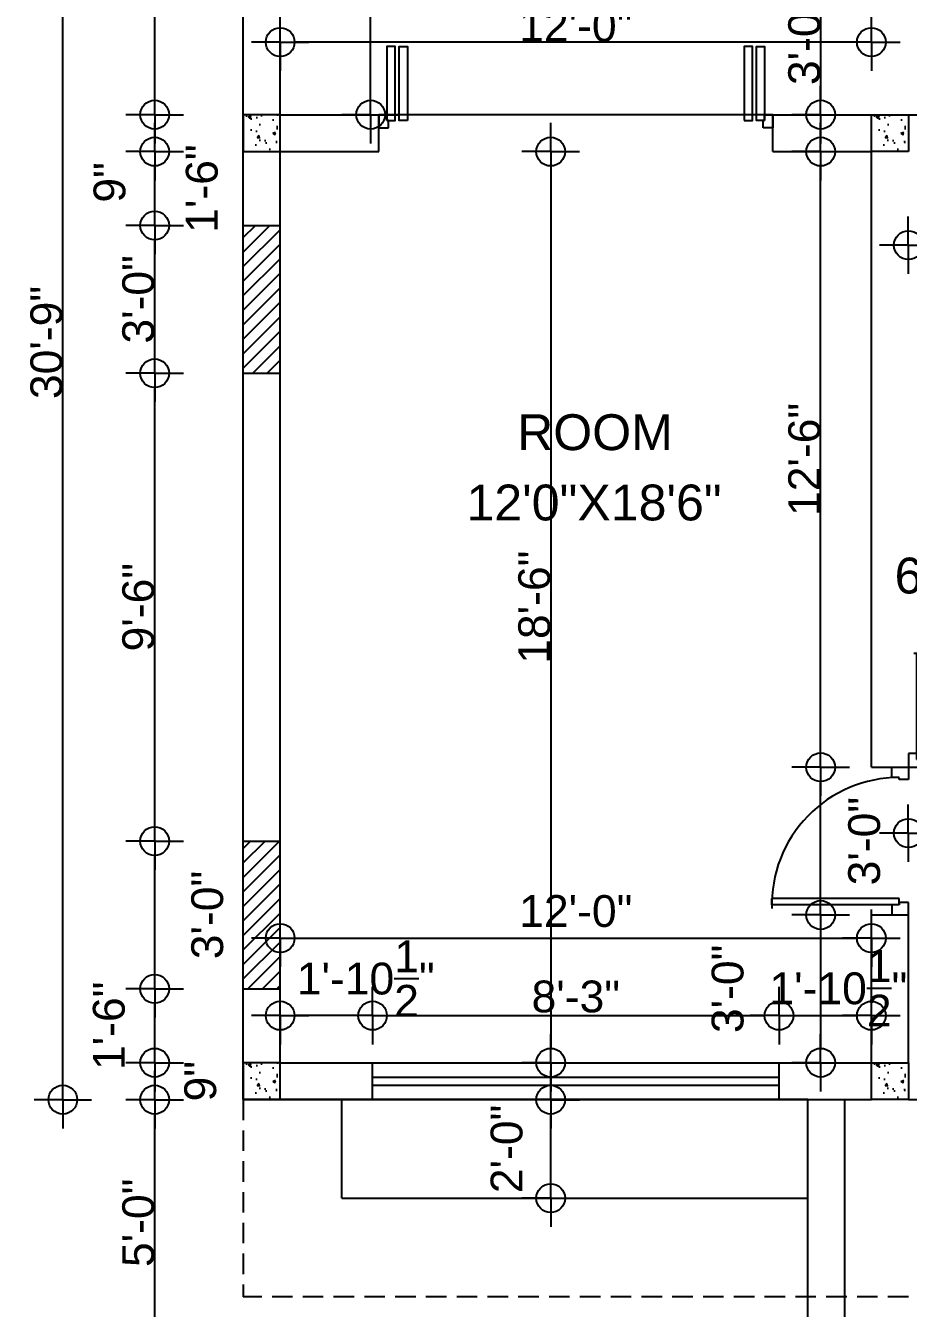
# Model space of a CAD drawing. Header units: inches. Extents: x 171009 to 352533, y -79956 to -38287.
# Drawn here: x 173791.7 to 174006.7, y -40167.2 to -39854.7 of the extents above; entities that cross this region are included whole.
import ezdxf

# ---------------------------------------------------------------- set-up
doc = ezdxf.new("R2010")
doc.units = ezdxf.units.IN
doc.header["$LTSCALE"] = 20
doc.header["$MEASUREMENT"] = 0
doc.header["$PDMODE"] = 34
doc.header["$PDSIZE"] = 5
doc.linetypes.add('HIDDEN', pattern=[0.375, 0.25, -0.125])
doc.layers.get('0').update_dxf_attribs({"linetype": 'CONTINUOUS'})
doc.layers.get('Defpoints').update_dxf_attribs({"linetype": 'CONTINUOUS'})
for name, color, linetype in [('AREA', 3, 'CONTINUOUS'), ('COLUMN', 31, 'CONTINUOUS'), ('DIMLINE', 254, 'CONTINUOUS'), ('DOOR', 1, 'CONTINUOUS'), ('HATCH', 8, 'CONTINUOUS'), ('Roof lilne', 31, 'CONTINUOUS'), ('text', 2, 'CONTINUOUS'), ('wall', 13, 'CONTINUOUS'), ('WINDOW', 4, 'CONTINUOUS')]:
    doc.layers.add(name, color=color, linetype=linetype)
doc.styles.add('style5', font='arial_B.ttf')
doc.styles.add('TEXTM', font='arial_B.ttf')
doc.dimstyles.new('ARCH_96_0', dxfattribs={"dimtxt": 7.75, "dimasz": 3.5, "dimexe": 0.25, "dimexo": 0, "dimgap": 0, "dimtad": 1, "dimzin": 15, "dimdsep": 46, "dimlunit": 4, "dimtxsty": 'TEXTM', "dimblk": 'BLK', "dimcen": 0, "dimdle": 0.09375, "dimse1": 1, "dimse2": 1, "dimclrd": 256, "dimclrt": 3, "dimadec": 0, "dimazin": 0, "dimtfac": 1, "dimtix": 1, "dimtmove": 2, "dimatfit": 3, "dimldrblk": 'BLK', "dimfxl": 0.25, "dimtvp": 1.4625, "dimtolj": 1, "dimtzin": 15, "dimlwd": -1, "dimarcsym": 0})

# ---------------------------------------------------------------- blocks, each defined once
blk = doc.blocks.new('A$C3B4262AC')
at = {"layer": 'DOOR'}
for p, q in [((0, 4), (0, 0)), ((2.5, 4), (0, 4)), ((2.5, 2.25), (2.5, 4)), ((0, 0), (3, 0)), ((3, 2.25), (2.5, 2.25)), ((3, 0), (3, 2.25))]:
    blk.add_line(p, q, dxfattribs=at)
blk = doc.blocks.new('DR1H902')
at = {"color": 0}
for p, q in [((-0.5, 0), (-0.5, 1)), ((-0.5, 1), (-0.45, 1)), ((-0.45, 0), (-0.45, 1)), ((-0.5, 0), (-0.45, 0))]:
    blk.add_line(p, q, dxfattribs=at)
blk.add_arc((-0.5, 0), 1, 0, 91.707, dxfattribs=at)
blk = doc.blocks.new('A$C1F9E242A')
blk.add_blockref('A$C3B4262AC', (0, 0))
at = {"xscale": -1}
blk.add_blockref('A$C3B4262AC', (36, 0), dxfattribs=at)
at = {"layer": 'DOOR', "xscale": -31, "yscale": 31, "zscale": 68.88888888888889}
blk.add_blockref('DR1H902', (18, 2.25), dxfattribs=at)
blk = doc.blocks.new('*U28')
at = {"xscale": -1}
blk.add_blockref('A$C1F9E242A', (0, -2), dxfattribs=at)
blk = doc.blocks.new('*U48')
blk.add_blockref('A$C1F9E242A', (-36, -2))
blk = doc.blocks.new('BLK')
for q in [(0, 2), (-2, 0), (0, -2), (2, 0)]:
    blk.add_line((0, 0), q)
blk.add_circle((0, 0), 1)
blk = doc.blocks.new('*D116')
at = {"layer": 'Defpoints', "color": 0, "transparency": 16777216}
for p in [(173823.09, -40107.36), (173844.67, -40107.36), (173844.67, -40116.36)]:
    blk.add_point(p, dxfattribs=at)
at = {"layer": 'DIMLINE', "transparency": 16777216}
blk.add_line((173823.09, -40112.86), (173823.09, -40110.86), dxfattribs=at)
at = {"layer": 'DIMLINE', "transparency": 16777216, "xscale": 3.5, "yscale": 3.5, "zscale": 3.5}
for p, rotation in [((173823.09, -40107.36), 90), ((173823.09, -40116.36), 270)]:
    blk.add_blockref('BLK', p, dxfattribs=dict(at, rotation=rotation))
at = {"layer": 'DIMLINE', "color": 3, "transparency": 16777216, "insert": (173834.24, -40111.86), "char_height": 7.75, "attachment_point": 5, "rotation": 90, "style": 'TEXTM'}
blk.add_mtext('\\A1;9"', dxfattribs=at)
blk = doc.blocks.new('*D117')
at = {"layer": 'Defpoints', "color": 0, "transparency": 16777216}
for p in [(173823.09, -40089.36), (173844.67, -40089.36), (173844.67, -40107.36)]:
    blk.add_point(p, dxfattribs=at)
at = {"layer": 'DIMLINE', "transparency": 16777216}
blk.add_line((173823.09, -40103.86), (173823.09, -40092.86), dxfattribs=at)
at = {"layer": 'DIMLINE', "transparency": 16777216, "xscale": 3.5, "yscale": 3.5, "zscale": 3.5}
for p, rotation in [((173823.09, -40089.36), 90), ((173823.09, -40107.36), 270)]:
    blk.add_blockref('BLK', p, dxfattribs=dict(at, rotation=rotation))
at = {"layer": 'DIMLINE', "color": 3, "transparency": 16777216, "insert": (173811.97, -40098.36), "char_height": 7.75, "attachment_point": 5, "rotation": 90, "style": 'TEXTM'}
blk.add_mtext('\\A1;1\'-6"', dxfattribs=at)
blk = doc.blocks.new('*D118')
at = {"layer": 'Defpoints', "color": 0, "transparency": 16777216}
for p in [(173823.09, -40053.36), (173844.67, -40053.36), (173844.67, -40089.36)]:
    blk.add_point(p, dxfattribs=at)
at = {"layer": 'DIMLINE', "transparency": 16777216}
blk.add_line((173823.09, -40085.86), (173823.09, -40056.86), dxfattribs=at)
at = {"layer": 'DIMLINE', "transparency": 16777216, "xscale": 3.5, "yscale": 3.5, "zscale": 3.5}
for p, rotation in [((173823.09, -40053.36), 90), ((173823.09, -40089.36), 270)]:
    blk.add_blockref('BLK', p, dxfattribs=dict(at, rotation=rotation))
at = {"layer": 'DIMLINE', "color": 3, "transparency": 16777216, "insert": (173835.94, -40071.36), "char_height": 7.75, "attachment_point": 5, "rotation": 90, "style": 'TEXTM'}
blk.add_mtext('\\A1;3\'-0"', dxfattribs=at)
blk = doc.blocks.new('*D119')
at = {"layer": 'Defpoints', "color": 0, "transparency": 16777216}
for p in [(173823.09, -39939.36), (173844.67, -39939.36), (173844.67, -40053.36)]:
    blk.add_point(p, dxfattribs=at)
at = {"layer": 'DIMLINE', "transparency": 16777216}
blk.add_line((173823.09, -40049.86), (173823.09, -39942.86), dxfattribs=at)
at = {"layer": 'DIMLINE', "transparency": 16777216, "xscale": 3.5, "yscale": 3.5, "zscale": 3.5}
for p, rotation in [((173823.09, -39939.36), 90), ((173823.09, -40053.36), 270)]:
    blk.add_blockref('BLK', p, dxfattribs=dict(at, rotation=rotation))
at = {"layer": 'DIMLINE', "color": 3, "transparency": 16777216, "insert": (173819.13, -39996.36), "char_height": 7.75, "attachment_point": 5, "rotation": 90, "style": 'TEXTM'}
blk.add_mtext('\\A1;9\'-6"', dxfattribs=at)
blk = doc.blocks.new('*D120')
at = {"layer": 'Defpoints', "color": 0, "transparency": 16777216}
for p in [(173823.09, -39903.36), (173844.67, -39903.36), (173844.67, -39939.36)]:
    blk.add_point(p, dxfattribs=at)
at = {"layer": 'DIMLINE', "transparency": 16777216}
blk.add_line((173823.09, -39935.86), (173823.09, -39906.86), dxfattribs=at)
at = {"layer": 'DIMLINE', "transparency": 16777216, "xscale": 3.5, "yscale": 3.5, "zscale": 3.5}
for p, rotation in [((173823.09, -39903.36), 90), ((173823.09, -39939.36), 270)]:
    blk.add_blockref('BLK', p, dxfattribs=dict(at, rotation=rotation))
at = {"layer": 'DIMLINE', "color": 3, "transparency": 16777216, "insert": (173819.13, -39921.36), "char_height": 7.75, "attachment_point": 5, "rotation": 90, "style": 'TEXTM'}
blk.add_mtext('\\A1;3\'-0"', dxfattribs=at)
blk = doc.blocks.new('*D121')
at = {"layer": 'Defpoints', "color": 0, "transparency": 16777216}
for p in [(173823.09, -39885.36), (173844.67, -39885.36), (173844.67, -39903.36)]:
    blk.add_point(p, dxfattribs=at)
at = {"layer": 'DIMLINE', "transparency": 16777216}
blk.add_line((173823.09, -39899.86), (173823.09, -39888.86), dxfattribs=at)
at = {"layer": 'DIMLINE', "transparency": 16777216, "xscale": 3.5, "yscale": 3.5, "zscale": 3.5}
for p, rotation in [((173823.09, -39885.36), 90), ((173823.09, -39903.36), 270)]:
    blk.add_blockref('BLK', p, dxfattribs=dict(at, rotation=rotation))
at = {"layer": 'DIMLINE', "color": 3, "transparency": 16777216, "insert": (173834.61, -39894.36), "char_height": 7.75, "attachment_point": 5, "rotation": 90, "style": 'TEXTM'}
blk.add_mtext('\\A1;1\'-6"', dxfattribs=at)
blk = doc.blocks.new('*D122')
at = {"layer": 'Defpoints', "color": 0, "transparency": 16777216}
for p in [(173823.09, -39876.36), (173844.67, -39876.36), (173844.67, -39885.36)]:
    blk.add_point(p, dxfattribs=at)
at = {"layer": 'DIMLINE', "transparency": 16777216}
blk.add_line((173823.09, -39881.86), (173823.09, -39879.86), dxfattribs=at)
at = {"layer": 'DIMLINE', "transparency": 16777216, "xscale": 3.5, "yscale": 3.5, "zscale": 3.5}
for p, rotation in [((173823.09, -39876.36), 90), ((173823.09, -39885.36), 270)]:
    blk.add_blockref('BLK', p, dxfattribs=dict(at, rotation=rotation))
at = {"layer": 'DIMLINE', "color": 3, "transparency": 16777216, "insert": (173812.13, -39892.86), "char_height": 7.75, "attachment_point": 5, "rotation": 90, "style": 'TEXTM'}
blk.add_mtext('\\A1;9"', dxfattribs=at)
blk = doc.blocks.new('*D123')
at = {"layer": 'Defpoints', "color": 0, "transparency": 16777216}
for p in [(173823.09, -39780.36), (173853.68, -39780.36), (173853.67, -39876.36)]:
    blk.add_point(p, dxfattribs=at)
at = {"layer": 'DIMLINE', "transparency": 16777216}
blk.add_line((173823.09, -39872.86), (173823.09, -39783.86), dxfattribs=at)
at = {"layer": 'DIMLINE', "transparency": 16777216, "xscale": 3.5, "yscale": 3.5, "zscale": 3.5}
for p, rotation in [((173823.09, -39780.36), 90), ((173823.09, -39876.36), 270)]:
    blk.add_blockref('BLK', p, dxfattribs=dict(at, rotation=rotation))
at = {"layer": 'DIMLINE', "color": 3, "transparency": 16777216, "insert": (173819.13, -39828.36), "char_height": 7.75, "attachment_point": 5, "rotation": 90, "style": 'TEXTM'}
blk.add_mtext('\\A1;8\'-0"', dxfattribs=at)
blk = doc.blocks.new('*D127')
at = {"layer": 'Defpoints', "color": 0, "transparency": 16777216}
for p in [(173997.67, -39840.36), (173985.31, -39876.36), (173997.67, -39876.36)]:
    blk.add_point(p, dxfattribs=at)
at = {"layer": 'DIMLINE', "transparency": 16777216}
blk.add_line((173985.31, -39843.86), (173985.31, -39872.86), dxfattribs=at)
at = {"layer": 'DIMLINE', "transparency": 16777216, "xscale": 3.5, "yscale": 3.5, "zscale": 3.5}
for p, rotation in [((173985.31, -39840.36), 90), ((173985.31, -39876.36), 270)]:
    blk.add_blockref('BLK', p, dxfattribs=dict(at, rotation=rotation))
at = {"layer": 'DIMLINE', "color": 3, "transparency": 16777216, "insert": (173981.35, -39858.36), "char_height": 7.75, "attachment_point": 5, "rotation": 90, "style": 'TEXTM'}
blk.add_mtext('\\A1;3\'-0"', dxfattribs=at)
blk = doc.blocks.new('*D128')
at = {"layer": 'Defpoints', "color": 0, "transparency": 16777216}
for p in [(173872.03, -39780.36), (173875.7, -39780.36), (173872.03, -39876.36)]:
    blk.add_point(p, dxfattribs=at)
at = {"layer": 'DIMLINE', "transparency": 16777216}
blk.add_line((173875.7, -39872.86), (173875.7, -39783.86), dxfattribs=at)
at = {"layer": 'DIMLINE', "transparency": 16777216, "xscale": 3.5, "yscale": 3.5, "zscale": 3.5}
for p, rotation in [((173875.7, -39780.36), 90), ((173875.7, -39876.36), 270)]:
    blk.add_blockref('BLK', p, dxfattribs=dict(at, rotation=rotation))
at = {"layer": 'DIMLINE', "color": 3, "transparency": 16777216, "insert": (173871.74, -39828.36), "char_height": 7.75, "attachment_point": 5, "rotation": 90, "style": 'TEXTM'}
blk.add_mtext('\\A1;8\'-0"', dxfattribs=at)
blk = doc.blocks.new('*D129')
at = {"layer": 'Defpoints', "color": 0, "transparency": 16777216}
for p in [(173853.67, -39821.71), (173997.67, -39821.71), (173853.67, -39858.68)]:
    blk.add_point(p, dxfattribs=at)
at = {"layer": 'DIMLINE', "transparency": 16777216}
blk.add_line((173994.17, -39858.68), (173857.17, -39858.68), dxfattribs=at)
at = {"layer": 'DIMLINE', "transparency": 16777216, "xscale": 3.5, "yscale": 3.5, "zscale": 3.5}
for p, rotation in [((173853.67, -39858.68), 180.0000809281447), ((173997.67, -39858.68), 8.09281447455845e-05)]:
    blk.add_blockref('BLK', p, dxfattribs=dict(at, rotation=rotation))
at = {"layer": 'DIMLINE', "color": 3, "transparency": 16777216, "insert": (173925.67, -39854.72), "char_height": 7.75, "attachment_point": 5, "rotation": 0.0001, "style": 'TEXTM'}
blk.add_mtext('\\A1;12\'-0"', dxfattribs=at)
blk = doc.blocks.new('*D134')
at = {"layer": 'Defpoints', "color": 0, "transparency": 16777216}
for p in [(173866.42, -39885.36), (173866.42, -40107.36), (173919.55, -40107.36)]:
    blk.add_point(p, dxfattribs=at)
at = {"layer": 'DIMLINE', "transparency": 16777216}
blk.add_line((173919.55, -39888.86), (173919.55, -40103.86), dxfattribs=at)
at = {"layer": 'DIMLINE', "transparency": 16777216, "xscale": 3.5, "yscale": 3.5, "zscale": 3.5}
for p, rotation in [((173919.55, -39885.36), 90), ((173919.55, -40107.36), 270)]:
    blk.add_blockref('BLK', p, dxfattribs=dict(at, rotation=rotation))
at = {"layer": 'DIMLINE', "color": 3, "transparency": 16777216, "insert": (173915.59, -39996.36), "char_height": 7.75, "attachment_point": 5, "rotation": 90, "style": 'TEXTM'}
blk.add_mtext('\\A1;18\'-6"', dxfattribs=at)
blk = doc.blocks.new('*D135')
at = {"layer": 'Defpoints', "color": 0, "transparency": 16777216}
for p in [(173853.67, -40012.07), (173997.67, -40012.07), (173997.67, -40077)]:
    blk.add_point(p, dxfattribs=at)
at = {"layer": 'DIMLINE', "transparency": 16777216}
blk.add_line((173857.17, -40077), (173994.17, -40077), dxfattribs=at)
at = {"layer": 'DIMLINE', "transparency": 16777216, "xscale": 3.5, "yscale": 3.5, "zscale": 3.5}
for p, rotation in [((173853.67, -40077), 180.0006495777686), ((173997.67, -40077), 0.0006495777686694754)]:
    blk.add_blockref('BLK', p, dxfattribs=dict(at, rotation=rotation))
at = {"layer": 'DIMLINE', "color": 3, "transparency": 16777216, "insert": (173925.67, -40070.45), "char_height": 7.75, "attachment_point": 5, "rotation": 0.0006, "style": 'TEXTM'}
blk.add_mtext('\\A1;12\'-0"', dxfattribs=at)
blk = doc.blocks.new('*D136')
at = {"layer": 'Defpoints', "color": 0, "transparency": 16777216}
for p in [(173853.67, -40095.88), (173853.67, -40116.36), (173876.17, -40116.36)]:
    blk.add_point(p, dxfattribs=at)
at = {"layer": 'DIMLINE', "transparency": 16777216}
blk.add_line((173872.67, -40095.88), (173857.17, -40095.88), dxfattribs=at)
at = {"layer": 'DIMLINE', "transparency": 16777216, "xscale": 3.5, "yscale": 3.5, "zscale": 3.5, "rotation": 180}
blk.add_blockref('BLK', (173853.67, -40095.88), dxfattribs=at)
at = {"layer": 'DIMLINE', "transparency": 16777216, "xscale": 3.5, "yscale": 3.5, "zscale": 3.5}
blk.add_blockref('BLK', (173876.17, -40095.88), dxfattribs=at)
at = {"layer": 'DIMLINE', "color": 3, "transparency": 16777216, "insert": (173874.51, -40086.85), "char_height": 7.75, "attachment_point": 5, "style": 'TEXTM'}
blk.add_mtext('\\A1;1\'-10{\\H1.000000x;\\S1/2;}"', dxfattribs=at)
blk = doc.blocks.new('*D137')
at = {"layer": 'Defpoints', "color": 0, "transparency": 16777216}
for p in [(173975.17, -40095.88), (173876.17, -40107.36), (173975.17, -40107.36)]:
    blk.add_point(p, dxfattribs=at)
at = {"layer": 'DIMLINE', "transparency": 16777216}
blk.add_line((173879.67, -40095.88), (173971.67, -40095.88), dxfattribs=at)
at = {"layer": 'DIMLINE', "transparency": 16777216, "xscale": 3.5, "yscale": 3.5, "zscale": 3.5, "rotation": 180}
blk.add_blockref('BLK', (173876.17, -40095.88), dxfattribs=at)
at = {"layer": 'DIMLINE', "transparency": 16777216, "xscale": 3.5, "yscale": 3.5, "zscale": 3.5}
blk.add_blockref('BLK', (173975.17, -40095.88), dxfattribs=at)
at = {"layer": 'DIMLINE', "color": 3, "transparency": 16777216, "insert": (173925.67, -40091.27), "char_height": 7.75, "attachment_point": 5, "style": 'TEXTM'}
blk.add_mtext('\\A1;8\'-3"', dxfattribs=at)
blk = doc.blocks.new('*D138')
at = {"layer": 'Defpoints', "color": 0, "transparency": 16777216}
for p in [(173997.67, -40095.88), (173975.17, -40107.36), (173997.67, -40107.36)]:
    blk.add_point(p, dxfattribs=at)
at = {"layer": 'DIMLINE', "transparency": 16777216}
blk.add_line((173978.67, -40095.88), (173994.17, -40095.88), dxfattribs=at)
at = {"layer": 'DIMLINE', "transparency": 16777216, "xscale": 3.5, "yscale": 3.5, "zscale": 3.5, "rotation": 180}
blk.add_blockref('BLK', (173975.17, -40095.88), dxfattribs=at)
at = {"layer": 'DIMLINE', "transparency": 16777216, "xscale": 3.5, "yscale": 3.5, "zscale": 3.5}
blk.add_blockref('BLK', (173997.67, -40095.88), dxfattribs=at)
at = {"layer": 'DIMLINE', "color": 3, "transparency": 16777216, "insert": (173989.63, -40089.23), "char_height": 7.75, "attachment_point": 5, "style": 'TEXTM'}
blk.add_mtext('\\A1;1\'-10{\\H1.000000x;\\S1/2;}"', dxfattribs=at)
blk = doc.blocks.new('*D140')
at = {"layer": 'Defpoints', "color": 0, "transparency": 16777216}
for p in [(174078.67, -39908.15), (174006.67, -39939.12), (174078.67, -39939.12)]:
    blk.add_point(p, dxfattribs=at)
at = {"layer": 'DIMLINE', "transparency": 16777216}
blk.add_line((174010.17, -39908.15), (174075.17, -39908.15), dxfattribs=at)
at = {"layer": 'DIMLINE', "transparency": 16777216, "xscale": 3.5, "yscale": 3.5, "zscale": 3.5, "rotation": 180}
blk.add_blockref('BLK', (174006.67, -39908.15), dxfattribs=at)
at = {"layer": 'DIMLINE', "transparency": 16777216, "xscale": 3.5, "yscale": 3.5, "zscale": 3.5}
blk.add_blockref('BLK', (174078.67, -39908.15), dxfattribs=at)
at = {"layer": 'DIMLINE', "color": 3, "transparency": 16777216, "insert": (174042.67, -39904.19), "char_height": 7.75, "attachment_point": 5, "style": 'TEXTM'}
blk.add_mtext('\\A1;6\'-0"', dxfattribs=at)
blk = doc.blocks.new('*D142')
at = {"layer": 'Defpoints', "color": 0, "transparency": 16777216}
for p in [(173985.31, -40035.36), (173997.67, -40035.36), (173997.67, -40071.36)]:
    blk.add_point(p, dxfattribs=at)
at = {"layer": 'DIMLINE', "transparency": 16777216}
blk.add_line((173985.31, -40067.86), (173985.31, -40038.86), dxfattribs=at)
at = {"layer": 'DIMLINE', "transparency": 16777216, "xscale": 3.5, "yscale": 3.5, "zscale": 3.5}
for p, rotation in [((173985.31, -40035.36), 89.99591700133705), ((173985.31, -40071.36), 269.9959170013371)]:
    blk.add_blockref('BLK', p, dxfattribs=dict(at, rotation=rotation))
at = {"layer": 'DIMLINE', "color": 3, "transparency": 16777216, "insert": (173995.95, -40053.36), "char_height": 7.75, "attachment_point": 5, "rotation": 89.9959, "style": 'TEXTM'}
blk.add_mtext('\\A1;3\'-0"', dxfattribs=at)
blk = doc.blocks.new('*D143')
at = {"layer": 'Defpoints', "color": 0, "transparency": 16777216}
for p in [(174006.67, -40071.36), (173985.31, -40107.36), (174006.67, -40107.36)]:
    blk.add_point(p, dxfattribs=at)
at = {"layer": 'DIMLINE', "transparency": 16777216}
blk.add_line((173985.31, -40074.86), (173985.31, -40103.86), dxfattribs=at)
at = {"layer": 'DIMLINE', "transparency": 16777216, "xscale": 3.5, "yscale": 3.5, "zscale": 3.5}
for p, rotation in [((173985.31, -40071.36), 89.99931942813201), ((173985.31, -40107.36), 269.9993194281321)]:
    blk.add_blockref('BLK', p, dxfattribs=dict(at, rotation=rotation))
at = {"layer": 'DIMLINE', "color": 3, "transparency": 16777216, "insert": (173962.69, -40089.36), "char_height": 7.75, "attachment_point": 5, "rotation": 89.9993, "style": 'TEXTM'}
blk.add_mtext('\\A1;3\'-0"', dxfattribs=at)
blk = doc.blocks.new('*D144')
at = {"layer": 'Defpoints', "color": 0, "transparency": 16777216}
for p in [(173985.31, -39885.36), (173997.67, -39885.36), (173997.67, -40035.36)]:
    blk.add_point(p, dxfattribs=at)
at = {"layer": 'DIMLINE', "transparency": 16777216}
blk.add_line((173985.31, -40031.86), (173985.31, -39888.86), dxfattribs=at)
at = {"layer": 'DIMLINE', "transparency": 16777216, "xscale": 3.5, "yscale": 3.5, "zscale": 3.5}
for p, rotation in [((173985.31, -39885.36), 90), ((173985.31, -40035.36), 270)]:
    blk.add_blockref('BLK', p, dxfattribs=dict(at, rotation=rotation))
at = {"layer": 'DIMLINE', "color": 3, "transparency": 16777216, "insert": (173981.36, -39960.36), "char_height": 7.75, "attachment_point": 5, "rotation": 90, "style": 'TEXTM'}
blk.add_mtext('\\A1;12\'-6"', dxfattribs=at)
blk = doc.blocks.new('*D145')
at = {"layer": 'Defpoints', "color": 0, "transparency": 16777216}
for p in [(173919.55, -40116.36), (173933.17, -40116.36), (173933.17, -40140.36)]:
    blk.add_point(p, dxfattribs=at)
at = {"layer": 'DIMLINE', "transparency": 16777216}
blk.add_line((173919.55, -40136.86), (173919.55, -40119.86), dxfattribs=at)
at = {"layer": 'DIMLINE', "transparency": 16777216, "xscale": 3.5, "yscale": 3.5, "zscale": 3.5}
for p, rotation in [((173919.55, -40116.36), 90), ((173919.55, -40140.36), 270)]:
    blk.add_blockref('BLK', p, dxfattribs=dict(at, rotation=rotation))
at = {"layer": 'DIMLINE', "color": 3, "transparency": 16777216, "insert": (173908.85, -40128.36), "char_height": 7.75, "attachment_point": 5, "rotation": 90, "style": 'TEXTM'}
blk.add_mtext('\\A1;2\'-0"', dxfattribs=at)
blk = doc.blocks.new('*D146')
at = {"layer": 'Defpoints', "color": 0, "transparency": 16777216}
for p in [(173823.09, -40116.36), (173997.67, -40116.36), (173986.17, -40176.36)]:
    blk.add_point(p, dxfattribs=at)
at = {"layer": 'DIMLINE', "transparency": 16777216}
blk.add_line((173823.09, -40172.86), (173823.09, -40119.86), dxfattribs=at)
at = {"layer": 'DIMLINE', "transparency": 16777216, "xscale": 3.5, "yscale": 3.5, "zscale": 3.5}
for p, rotation in [((173823.09, -40116.36), 90), ((173823.09, -40176.36), 270)]:
    blk.add_blockref('BLK', p, dxfattribs=dict(at, rotation=rotation))
at = {"layer": 'DIMLINE', "color": 3, "transparency": 16777216, "insert": (173819.13, -40146.36), "char_height": 7.75, "attachment_point": 5, "rotation": 90, "style": 'TEXTM'}
blk.add_mtext('\\A1;5\'-0"', dxfattribs=at)
blk = doc.blocks.new('*D151')
at = {"layer": 'Defpoints', "color": 0, "transparency": 16777216}
for p in [(173800.71, -39747.36), (174321.67, -39747.36), (174321.67, -40116.36)]:
    blk.add_point(p, dxfattribs=at)
at = {"layer": 'DIMLINE', "transparency": 16777216}
blk.add_line((173800.71, -40112.86), (173800.71, -39750.86), dxfattribs=at)
at = {"layer": 'DIMLINE', "transparency": 16777216, "xscale": 3.5, "yscale": 3.5, "zscale": 3.5}
for p, rotation in [((173800.71, -39747.36), 90), ((173800.71, -40116.36), 270)]:
    blk.add_blockref('BLK', p, dxfattribs=dict(at, rotation=rotation))
at = {"layer": 'DIMLINE', "color": 3, "transparency": 16777216, "insert": (173796.75, -39931.86), "char_height": 7.75, "attachment_point": 5, "rotation": 90, "style": 'TEXTM'}
blk.add_mtext('\\A1;30\'-9"', dxfattribs=at)
blk = doc.blocks.new('*D154')
at = {"layer": 'Defpoints', "color": 0, "transparency": 16777216}
for p in [(174006.67, -40051.42), (174006.67, -40093.84), (174078.67, -40093.84)]:
    blk.add_point(p, dxfattribs=at)
at = {"layer": 'DIMLINE', "transparency": 16777216}
blk.add_line((174075.17, -40051.42), (174010.17, -40051.42), dxfattribs=at)
at = {"layer": 'DIMLINE', "transparency": 16777216, "xscale": 3.5, "yscale": 3.5, "zscale": 3.5, "rotation": 180}
blk.add_blockref('BLK', (174006.67, -40051.42), dxfattribs=at)
at = {"layer": 'DIMLINE', "transparency": 16777216, "xscale": 3.5, "yscale": 3.5, "zscale": 3.5}
blk.add_blockref('BLK', (174078.67, -40051.42), dxfattribs=at)
at = {"layer": 'DIMLINE', "color": 3, "transparency": 16777216, "insert": (174042.67, -40046.81), "char_height": 7.75, "attachment_point": 5, "style": 'TEXTM'}
blk.add_mtext('\\A1;6\'-0"', dxfattribs=at)

msp = doc.modelspace()

# ---------------------------------------------------------------- hatches: boundary and pattern name
h = msp.add_hatch()
h.set_pattern_fill('ANSI31', color=256, scale=20, style=0)
h.set_pattern_definition([(45, (0, 18), (-1.767766953, 1.767766953), [])])
h.paths.add_polyline_path([(173853.672, -39903.358), (173844.672, -39903.358), (173844.672, -39939.358), (173853.672, -39939.358), (173853.672, -39934.515)])
h = msp.add_hatch()
h.set_pattern_fill('ANSI31', color=256, scale=20, style=0)
h.paths.add_polyline_path([(173844.672, -40089.358), (173853.672, -40089.358), (173853.672, -40053.358), (173844.672, -40053.358)])
at = {"layer": 'HATCH'}
h = msp.add_hatch(dxfattribs=at)
h.set_pattern_fill('AR-CONC', color=8, style=0)
h.set_pattern_definition([(50, (359.614, -2183.8296), (7.17260183, -0.62752135), [0.75, -8.25]), (355, (359.614, -2183.8296), (-1.38751334, 7.52192134), [0.6, -6.6]), (100.4514, (360.212, -2183.882), (5.78509382, 6.89439542), [0.6374019, -7.01142112]), (46.1842, (359.614, -2181.83), (10.6724105, -1.65519014), [1.125, -12.375]), (96.6356, (360.504, -2181.968), (9.34662706, 9.7411787), [0.9561029, -10.51713]), (351.1842, (359.614, -2181.83), (9.34661945, 9.741186), [0.9, -9.9]), (21, (360.614, -2182.3296), (5.96907052, -4.0261889), [0.75, -8.25]), (326, (360.614, -2182.3296), (2.43315332, 7.25150045), [0.6, -6.6]), (71.4514, (361.1116, -2182.665), (8.40222629, 3.22530497), [0.6374019, -7.01142112]), (37.5, (359.6142, -2183.8296), (0.121598553, 3.32893854), [0, -6.52, 0, -6.7, 0, -6.625]), (7.5, (359.6142, -2183.8296), (2.630695374, 3.94411712), [0, -3.82, 0, -6.37, 0, -2.525]), (327.5, (357.3842, -2183.8296), (5.33822436, -0.225548717), [0, -2.5, 0, -7.8, 0, -10.35]), (317.5, (356.384, -2183.8296), (5.83186169, 1.00104982), [0, -3.25, 0, -5.18, 0, -7.35])])
h.paths.add_polyline_path([(173853.672, -39876.358), (173844.672, -39876.358), (173844.672, -39885.358), (173853.672, -39885.358)])
h = msp.add_hatch(dxfattribs=at)
h.set_pattern_fill('AR-CONC', color=8, style=0)
h.set_pattern_definition([(50, (512.614, -2183.8296), (7.17260183, -0.62752135), [0.75, -8.25]), (355, (512.614, -2183.8296), (-1.38751334, 7.52192134), [0.6, -6.6]), (100.4514, (513.212, -2183.882), (5.78509382, 6.89439542), [0.6374019, -7.01142112]), (46.1842, (512.614, -2181.83), (10.6724105, -1.65519014), [1.125, -12.375]), (96.6356, (513.504, -2181.968), (9.34662706, 9.7411787), [0.9561029, -10.51713]), (351.1842, (512.614, -2181.83), (9.34661945, 9.741186), [0.9, -9.9]), (21, (513.614, -2182.3296), (5.96907052, -4.0261889), [0.75, -8.25]), (326, (513.614, -2182.3296), (2.43315332, 7.25150045), [0.6, -6.6]), (71.4514, (514.1116, -2182.665), (8.40222629, 3.22530497), [0.6374019, -7.01142112]), (37.5, (512.6142, -2183.8296), (0.121598553, 3.32893854), [0, -6.52, 0, -6.7, 0, -6.625]), (7.5, (512.6142, -2183.8296), (2.630695374, 3.94411712), [0, -3.82, 0, -6.37, 0, -2.525]), (327.5, (510.3842, -2183.8296), (5.33822436, -0.225548717), [0, -2.5, 0, -7.8, 0, -10.35]), (317.5, (509.384, -2183.8296), (5.83186169, 1.00104982), [0, -3.25, 0, -5.18, 0, -7.35])])
h.paths.add_polyline_path([(174006.672, -39876.358), (173997.672, -39876.358), (173997.672, -39885.358), (174006.672, -39885.358)])
h = msp.add_hatch(dxfattribs=at)
h.set_pattern_fill('AR-CONC', color=8, style=0)
h.set_pattern_definition([(50, (359.614, -2414.8296), (7.17260183, -0.62752135), [0.75, -8.25]), (355, (359.614, -2414.8296), (-1.38751334, 7.52192134), [0.6, -6.6]), (100.4514, (360.212, -2414.882), (5.78509382, 6.89439542), [0.6374019, -7.01142112]), (46.1842, (359.614, -2412.83), (10.6724105, -1.65519014), [1.125, -12.375]), (96.6356, (360.504, -2412.968), (9.34662706, 9.7411787), [0.9561029, -10.51713]), (351.1842, (359.614, -2412.83), (9.34661945, 9.741186), [0.9, -9.9]), (21, (360.614, -2413.3296), (5.96907052, -4.0261889), [0.75, -8.25]), (326, (360.614, -2413.3296), (2.43315332, 7.25150045), [0.6, -6.6]), (71.4514, (361.1116, -2413.665), (8.40222629, 3.22530497), [0.6374019, -7.01142112]), (37.5, (359.6142, -2414.8296), (0.121598553, 3.32893854), [0, -6.52, 0, -6.7, 0, -6.625]), (7.5, (359.6142, -2414.8296), (2.630695374, 3.94411712), [0, -3.82, 0, -6.37, 0, -2.525]), (327.5, (357.3842, -2414.8296), (5.33822436, -0.225548717), [0, -2.5, 0, -7.8, 0, -10.35]), (317.5, (356.384, -2414.8296), (5.83186169, 1.00104982), [0, -3.25, 0, -5.18, 0, -7.35])])
h.paths.add_polyline_path([(173853.672, -40107.358), (173844.672, -40107.358), (173844.672, -40116.358), (173853.672, -40116.358)])
h = msp.add_hatch(dxfattribs=at)
h.set_pattern_fill('AR-CONC', color=8, style=0)
h.set_pattern_definition([(50, (512.614, -2414.8296), (7.17260183, -0.62752135), [0.75, -8.25]), (355, (512.614, -2414.8296), (-1.38751334, 7.52192134), [0.6, -6.6]), (100.4514, (513.212, -2414.882), (5.78509382, 6.89439542), [0.6374019, -7.01142112]), (46.1842, (512.614, -2412.83), (10.6724105, -1.65519014), [1.125, -12.375]), (96.6356, (513.504, -2412.968), (9.34662706, 9.7411787), [0.9561029, -10.51713]), (351.1842, (512.614, -2412.83), (9.34661945, 9.741186), [0.9, -9.9]), (21, (513.614, -2413.3296), (5.96907052, -4.0261889), [0.75, -8.25]), (326, (513.614, -2413.3296), (2.43315332, 7.25150045), [0.6, -6.6]), (71.4514, (514.1116, -2413.665), (8.40222629, 3.22530497), [0.6374019, -7.01142112]), (37.5, (512.6142, -2414.8296), (0.121598553, 3.32893854), [0, -6.52, 0, -6.7, 0, -6.625]), (7.5, (512.6142, -2414.8296), (2.630695374, 3.94411712), [0, -3.82, 0, -6.37, 0, -2.525]), (327.5, (510.3842, -2414.8296), (5.33822436, -0.225548717), [0, -2.5, 0, -7.8, 0, -10.35]), (317.5, (509.384, -2414.8296), (5.83186169, 1.00104982), [0, -3.25, 0, -5.18, 0, -7.35])])
h.paths.add_polyline_path([(174006.672, -40107.358), (173997.672, -40107.358), (173997.672, -40116.358), (174006.672, -40116.358)])

# ---------------------------------------------------------------- linework, layer by layer
for p, q in [((173844.672, -39876.358), (173844.672, -39771.358)), ((173853.671, -39876.358), (173853.676, -39780.358)), ((173982.173, -40185.358), (173982.173, -40116.358)), ((173991.173, -40176.358), (173991.173, -40116.358)), ((174006.671, -40116.358), (174159.672, -40116.358))]:
    msp.add_line(p, q)
at = {"linetype": 'HIDDEN'}
for p in [(173844.671, -40116.358), (174321.672, -40164.385)]:
    msp.add_line(p, (173844.671, -40164.385), dxfattribs=at)
at = {"layer": 'AREA'}
msp.add_lwpolyline([(173844.672, -39771.358), (174006.674, -39771.363), (174006.675, -39835.858), (174159.672, -39835.858), (174159.67, -39771.358), (174321.672, -39771.358), (174321.672, -40116.358), (174184.173, -40116.358), (174184.173, -40185.358), (174127.173, -40185.358), (173982.173, -40185.358), (173982.173, -40116.358), (173844.671, -40116.358), (173844.671, -39771.358)], dxfattribs=at)
at = {"layer": 'COLUMN'}
for points in [[(173844.671, -39885.358), (173853.671, -39885.358), (173853.671, -39876.358), (173844.671, -39876.358)], [(174006.671, -39885.358), (173997.671, -39885.358), (173997.671, -39876.358), (174006.671, -39876.358)], [(173844.671, -40116.358), (173853.671, -40116.358), (173853.671, -40107.358), (173844.671, -40107.358)], [(174006.671, -40116.358), (173997.671, -40116.358), (173997.671, -40107.358), (174006.671, -40107.358)]]:
    msp.add_lwpolyline(points, close=True, dxfattribs=at)
at = {"layer": 'DOOR', "color": 4}
for points in [[(173879.672, -39877.758), (173881.672, -39877.758), (173881.672, -39859.758), (173879.672, -39859.758)], [(173884.672, -39877.758), (173882.672, -39877.758), (173882.672, -39859.758), (173884.672, -39859.758)], [(173966.672, -39877.758), (173968.672, -39877.758), (173968.672, -39859.758), (173966.672, -39859.758)], [(173971.672, -39877.758), (173969.672, -39877.758), (173969.672, -39859.758), (173971.672, -39859.758)]]:
    msp.add_lwpolyline(points, close=True, dxfattribs=at)
at = {"layer": 'Roof lilne'}
for q in [(173868.672, -40116.358), (173982.173, -40140.358)]:
    msp.add_line((173868.672, -40140.358), q, dxfattribs=at)
at = {"layer": 'wall'}
for p, q in [((173844.672, -40116.358), (173844.672, -39876.358)), ((173853.672, -39876.358), (173877.672, -39876.358)), ((173877.672, -39885.358), (173877.672, -39876.358)), ((173973.672, -39876.358), (173997.671, -39876.358)), ((173973.672, -39885.358), (173973.672, -39876.358)), ((174006.671, -39876.358), (174018.672, -39876.358)), ((173853.672, -40107.358), (173853.672, -39885.358)), ((173853.672, -39885.358), (173877.672, -39885.358)), ((173973.672, -39885.358), (173997.672, -39885.358)), ((173997.673, -40035.358), (173997.672, -39885.358)), ((173844.672, -39903.358), (173853.672, -39903.358)), ((173844.672, -39939.358), (173853.672, -39939.358)), ((173997.673, -40035.358), (174006.673, -40035.358)), ((173844.672, -40053.358), (173853.672, -40053.358)), ((173997.671, -40107.358), (173997.671, -40071.358)), ((173997.671, -40071.358), (174006.671, -40071.358)), ((174006.671, -40107.358), (174006.671, -40071.358)), ((173844.672, -40089.358), (173853.672, -40089.358)), ((173853.672, -40107.358), (173876.172, -40107.358)), ((173876.172, -40116.358), (173876.172, -40107.358)), ((173975.172, -40107.358), (174006.671, -40107.358)), ((173975.172, -40116.358), (173975.172, -40107.358)), ((173844.672, -40116.358), (173876.172, -40116.358)), ((173975.172, -40116.358), (173997.672, -40116.358))]:
    msp.add_line(p, q, dxfattribs=at)
at = {"layer": 'wall', "color": 7}
msp.add_line((173973.672, -39876.358), (173877.672, -39876.358), dxfattribs=at)
at = {"layer": 'WINDOW'}
for p, q in [((173876.172, -40107.358), (173975.172, -40107.358)), ((173876.172, -40116.358), (173975.172, -40116.358))]:
    msp.add_line(p, q, dxfattribs=at)
at = {"layer": 'WINDOW', "color": 4}
for p, q in [((173876.172, -40110.858), (173975.172, -40110.858)), ((173876.172, -40112.858), (173975.172, -40112.858))]:
    msp.add_line(p, q, dxfattribs=at)

# ---------------------------------------------------------------- block references
at = {"yscale": 0.8000000000010914, "zscale": 0.7999999999999999}
for p, xscale in [((173877.672, -39879.558), 0.8000000000029104), ((173973.672, -39879.558), -0.7999999999883585)]:
    msp.add_blockref('A$C3B4262AC', p, dxfattribs=dict(at, xscale=xscale))
at = {"layer": 'DOOR', "xscale": 0.8333333333321207, "yscale": 0.8333333333321207, "zscale": 0.8333333333333334}
msp.add_blockref('*U28', (174036.671, -40033.692), dxfattribs=at)
at = {"layer": 'DOOR', "xscale": -1, "rotation": 90}
msp.add_blockref('*U48', (174004.671, -40071.358), dxfattribs=at)

# ---------------------------------------------------------------- texts
at = {"layer": 'text', "style": 'style5'}
for s, height, p in [('ROOM', 8.7331, (173911.366, -39958.092)), ('12\'0"X18\'6"', 8.73306, (173899.037, -39975.222)), ('6\'0"X12\'1½"', 8.73306, (174003.321, -39993.025))]:
    msp.add_text(s, height=height, dxfattribs=at).set_placement(p)

# ---------------------------------------------------------------- dimensions: what is measured, and where the dimension line sits
at = {"layer": 'DIMLINE'}
for base, p1, p2, picture, middle in [((173800.711, -39747.358), (174321.672, -40116.358), (174321.672, -39747.358), '*D151', (173796.751, -39931.858)), ((173823.091, -39780.358), (173853.671, -39876.358), (173853.676, -39780.358), '*D123', (173819.134, -39828.358)), ((173875.696, -39780.358), (173872.035, -39876.358), (173872.035, -39780.358), '*D128', (173871.74, -39828.358)), ((173985.313, -39876.358), (173997.673, -39840.358), (173997.671, -39876.358), '*D127', (173981.353, -39858.358)), ((173985.313, -39885.358), (173997.673, -40035.358), (173997.671, -39885.358), '*D144', (173981.356, -39960.358)), ((173823.091, -39903.358), (173844.672, -39939.358), (173844.672, -39903.358), '*D120', (173819.131, -39921.358)), ((173823.091, -39939.358), (173844.672, -40053.358), (173844.672, -39939.358), '*D119', (173819.134, -39996.358)), ((173823.091, -40116.358), (173986.173, -40176.358), (173997.671, -40116.358), '*D146', (173819.134, -40146.358))]:
    dim = msp.add_linear_dim(base=base, p1=p1, p2=p2, angle=90, dimstyle='ARCH_96_0', override={"dimfxl": 0.18}, dxfattribs=at)
    dim.commit()
    dim.dimension.update_dxf_attribs({"geometry": picture, "text_midpoint": middle})
for p1, p2, distance, picture, middle in [((173997.673, -39821.705), (173853.674, -39821.705), 36.975, '*D129', (173925.674, -39854.723)), ((173866.422, -39885.358), (173866.422, -40107.358), 53.129, '*D134', (173915.594, -39996.358)), ((174006.673, -39939.124), (174078.672, -39939.124), 30.978, '*D140', (174042.672, -39904.189)), ((173876.172, -40107.358), (173975.172, -40107.358), 11.475, '*D137', (173925.672, -40091.271))]:
    dim = msp.add_aligned_dim(p1=p1, p2=p2, distance=distance, dimstyle='ARCH_96_0', override={"dimfxl": 0.18}, dxfattribs=at)
    dim.commit()
    dim.dimension.update_dxf_attribs({"geometry": picture, "text_midpoint": middle})
for base, p1, p2, angle, picture, middle, dimtype in [((173823.091, -39876.358), (173844.671, -39885.358), (173844.671, -39876.358), 90, '*D122', (173812.129, -39892.858), 160), ((173823.091, -39885.358), (173844.672, -39903.358), (173844.672, -39885.358), 90, '*D121', (173834.611, -39894.358), 160), ((173997.674, -40077.003), (173853.672, -40012.073), (173997.673, -40012.072), 0.00065, '*D135', (173925.673, -40070.451), 161), ((173985.313, -40035.357), (173997.671, -40071.358), (173997.673, -40035.358), 89.99592, '*D142', (173995.952, -40053.36), 161), ((173823.091, -40053.358), (173844.672, -40089.358), (173844.672, -40053.358), 90, '*D118', (173835.939, -40071.358), 160), ((173985.31, -40107.358), (174006.671, -40071.358), (174006.671, -40107.358), 269.99932, '*D143', (173962.695, -40089.358), 161), ((173853.671, -40095.884), (173876.172, -40116.358), (173853.671, -40116.358), 180, '*D136', (173874.513, -40086.848), 161), ((173997.672, -40095.884), (173975.172, -40107.358), (173997.672, -40107.358), 0, '*D138', (173989.629, -40089.233), 161), ((173823.091, -40089.358), (173844.671, -40107.358), (173844.672, -40089.358), 90, '*D117', (173811.975, -40098.358), 160), ((173823.091, -40107.358), (173844.671, -40116.358), (173844.671, -40107.358), 90, '*D116', (173834.245, -40111.858), 160), ((173919.551, -40116.358), (173933.172, -40140.358), (173933.172, -40116.358), 90, '*D145', (173908.855, -40128.358), 160)]:
    dim = msp.add_linear_dim(base=base, p1=p1, p2=p2, angle=angle, dimstyle='ARCH_96_0', override={"dimfxl": 0.18}, dxfattribs=at)
    dim.commit()
    dim.dimension.update_dxf_attribs({"geometry": picture, "text_midpoint": middle, "dimtype": dimtype})
dim = msp.add_linear_dim(base=(174006.671, -40051.423), p1=(174078.672, -40093.845), p2=(174006.671, -40093.844), dimstyle='ARCH_96_0', override={"dimfxl": 0.18}, dxfattribs=at)
dim.commit()
dim.dimension.update_dxf_attribs({"geometry": '*D154', "text_midpoint": (174042.671, -40046.81)})

doc.saveas('drawing.dxf')
